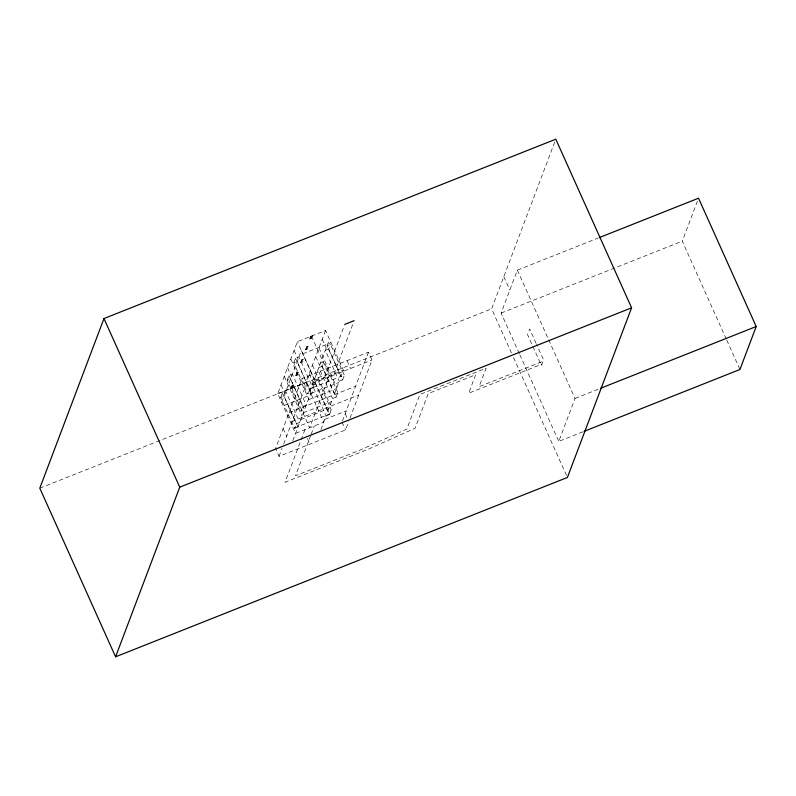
<?xml version="1.0" encoding="UTF-8"?>
<svg xmlns="http://www.w3.org/2000/svg" width="796" height="796" viewBox="0 0 796 796"><rect width="100%" height="100%" fill="white"/><g stroke="black" fill="none" stroke-linecap="round" stroke-linejoin="round"><path stroke-width="0.6" stroke-dasharray="3.98 2.98" d="M325.544 330.509L305.883 382.478L323.723 422.188L295.575 433.362L277.734 393.652L297.396 341.683L325.544 330.509L343.384 370.21L340.947 376.647L344.36 375.294L330.479 344.399L327.066 345.753L340.947 376.647M280.67 397.483L282.411 392.876L285.824 391.523L299.714 422.427L296.301 423.78L294.56 428.387L297.973 427.024L284.082 396.129L280.67 397.483L294.56 428.387M287.217 380.18L288.958 375.573L292.371 374.22L306.261 405.124L302.848 406.477L301.107 411.084L304.52 409.731L290.63 378.826L287.217 380.18L301.107 411.084M293.764 362.886L295.505 358.28L298.918 356.926L312.798 387.821L309.395 389.174L307.644 393.781L311.057 392.428L297.177 361.523L293.764 362.886L307.644 393.781M281.694 402.458L301.326 350.558L315.206 381.463M290.958 388.408L291.923 385.851C296.639 382.508 290.142 392.358 293.625 385.174M295.873 375.413L296.838 372.856L298.54 372.18L297.654 374.906L295.873 375.413L297.575 374.737L298.54 372.18M300.788 362.419L301.754 359.862L303.455 359.185L302.57 361.911L300.788 362.419L302.49 361.742L303.455 359.185M305.704 349.424L306.669 346.867L308.37 346.19L307.485 348.917L305.704 349.424L307.405 348.748L308.37 346.19M309.724 339.156L310.619 336.429L309.724 339.156L311.425 338.479L312.321 335.753L311.425 338.479M291.028 388.577L291.923 385.851M295.943 375.583L296.838 372.856M300.858 362.588L301.754 359.862M305.773 349.593L306.669 346.867M349.991 418.179L372.011 359.961L368.488 352.14L302.002 378.538L275.525 448.536L279.038 456.357L345.534 429.969L348.738 421.472M279.038 456.357L282.033 448.456M283.665 444.118L305.515 386.358L302.002 378.538M309.843 391.284L329.474 339.385M292.769 440.785L311.057 392.428M312.798 387.821L315.236 381.384L297.396 341.683M312.4 391.811L311.335 394.627L283.187 405.791M320.917 429.611L326.121 415.86L329.534 414.497L315.644 383.602L317.385 378.995L313.972 380.349L327.862 411.253L331.275 409.9L317.385 378.995M327.862 411.253L332.668 398.557L336.081 397.204L322.191 366.299L323.932 361.692L320.519 363.046L334.41 393.95L337.822 392.597L323.932 361.692M334.41 393.95L339.205 381.254L342.618 379.901L328.728 348.996L330.479 344.399M304.958 429.641L285.058 482.257L367.782 449.422L415.114 428.238L428.228 393.572L475.67 374.747L468.685 393.204L541.967 364.12M324.619 377.662L344.34 325.534M310.699 435.551L295.505 475.719L359.464 450.337L406.796 429.153L419.91 394.478L486.117 368.2L479.132 386.667L543.031 361.304M311.137 434.397L314.34 425.91M334.002 373.931L353.723 321.813M329.534 414.497L331.275 409.9M336.081 397.204L337.822 392.597M342.618 379.901L344.36 375.294M342.419 421.084L368.488 352.14M511.48 352.976L491.639 308.838L555.807 139.191M519.32 353.603L501.112 313.087L517.36 270.123L598.134 238.054M583.01 431.78L558.772 441.392L575.02 398.438L548.723 339.912M726.29 339.086L682.281 241.168L697.654 200.532M310.689 336.599L312.4 335.922M310.132 337.713L311.833 337.036M309.644 338.987L311.355 338.31M306.739 347.036L308.45 346.36M306.181 348.15L307.893 347.464M302.848 353.822L330.997 342.648M328.728 348.996L325.325 350.359L339.205 381.254M301.823 360.031L303.535 359.354M301.266 361.135L302.978 360.459M296.908 373.025L298.619 372.349M296.351 374.13L298.062 373.453M322.191 366.299L318.778 367.652L332.668 398.557M291.993 386.02L293.704 385.344M291.435 387.125L293.147 386.448M277.734 393.652L305.883 382.478M39.8 488.187L491.639 308.838M315.236 381.384L343.384 370.21M305.515 386.358L372.011 359.961M315.644 383.602L312.231 384.956L326.121 415.86M312.918 387.533L341.066 376.359M501.112 313.087L682.281 241.168M310.589 393.672L338.738 382.498M308.261 399.821L336.41 388.647M289.097 412.646L355.593 386.259M303.346 412.816L331.494 401.642M292.281 421.353L358.767 394.965M300.759 419.661L328.907 408.487M294.759 427.87L329.723 413.98M324.788 419.373L346.29 410.835M575.02 398.438L599.259 388.816M726.798 340.22L739.952 369.483M517.36 270.123L548.215 338.778M536.126 343.345L529.678 328.997L527.549 334.628L541.439 365.523L543.568 359.892L536.623 344.449M503.818 276.64L509.838 290.023M519.828 354.727L558.772 441.392M513.51 357.504L567.419 477.451M346.996 360.678L350.509 368.498M322.241 339.245L326.191 348.051M318.967 347.882L336.817 387.592M311.465 336.091L329.315 375.802L309.654 427.77L291.804 388.07M345.225 413.651L347.733 419.243M315.694 356.548L319.644 365.354M342.011 422.139L345.534 429.969M318.848 371.851L322.36 379.672M312.43 365.185L330.27 404.885M309.147 373.851L313.107 382.647M294.092 350.419L298.042 359.225M295.505 358.28L309.395 389.174M290.819 359.056L308.669 398.756M287.545 367.722L291.495 376.528M288.958 375.573L302.848 406.477M284.281 376.359L302.122 416.059M307.445 438.496L309.952 444.088M280.998 385.025L284.958 393.821M282.411 392.876L296.301 423.78M283.097 428.517L286.61 436.337"/><path stroke-width="1.19" d="M103.968 318.549L39.8 488.187L115.579 656.809L567.419 477.451L631.586 307.813L555.807 139.191L103.968 318.549L179.747 487.162L115.579 656.809M599.288 237.596L698.53 198.204L756.2 326.519L739.952 369.483L584.164 431.323M344.767 324.39L354.15 320.659M179.747 487.162L631.586 307.813M600.413 388.358L756.2 326.519"/></g></svg>
